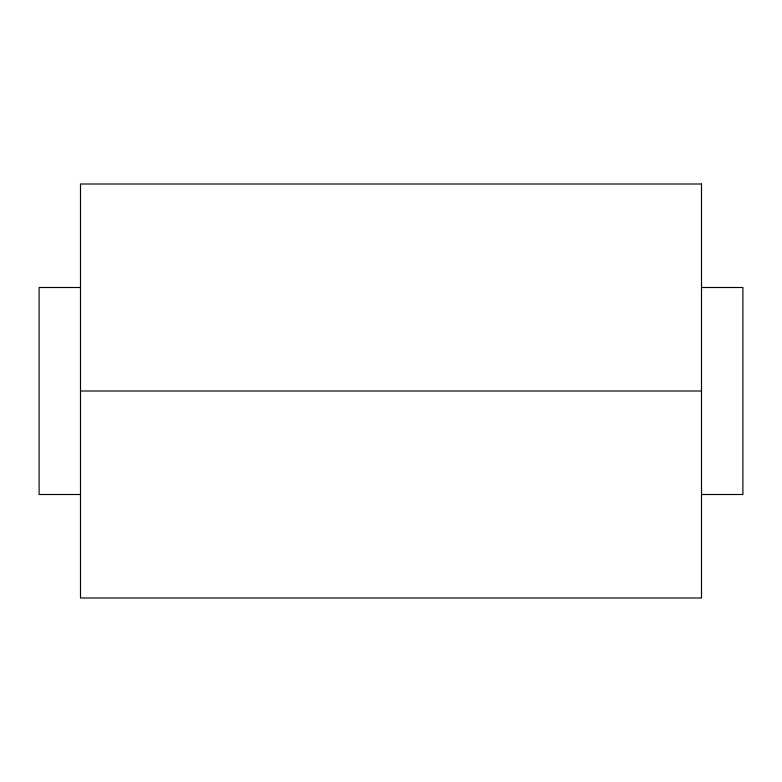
<?xml version="1.0" encoding="UTF-8"?>
<svg xmlns="http://www.w3.org/2000/svg" width="782" height="782" viewBox="0 0 782 782"><rect width="100%" height="100%" fill="white"/><g stroke="black" fill="none" stroke-linecap="round" stroke-linejoin="round"><path stroke-width="1.17" d="M80.497 287.502L39.1 287.502L39.1 494.498L80.497 494.498M701.503 287.502L742.9 287.502L742.9 494.498L701.503 494.498M80.497 391L701.503 391M701.503 184.005L80.497 184.005L80.497 597.995L701.503 597.995L701.503 184.005"/></g></svg>
